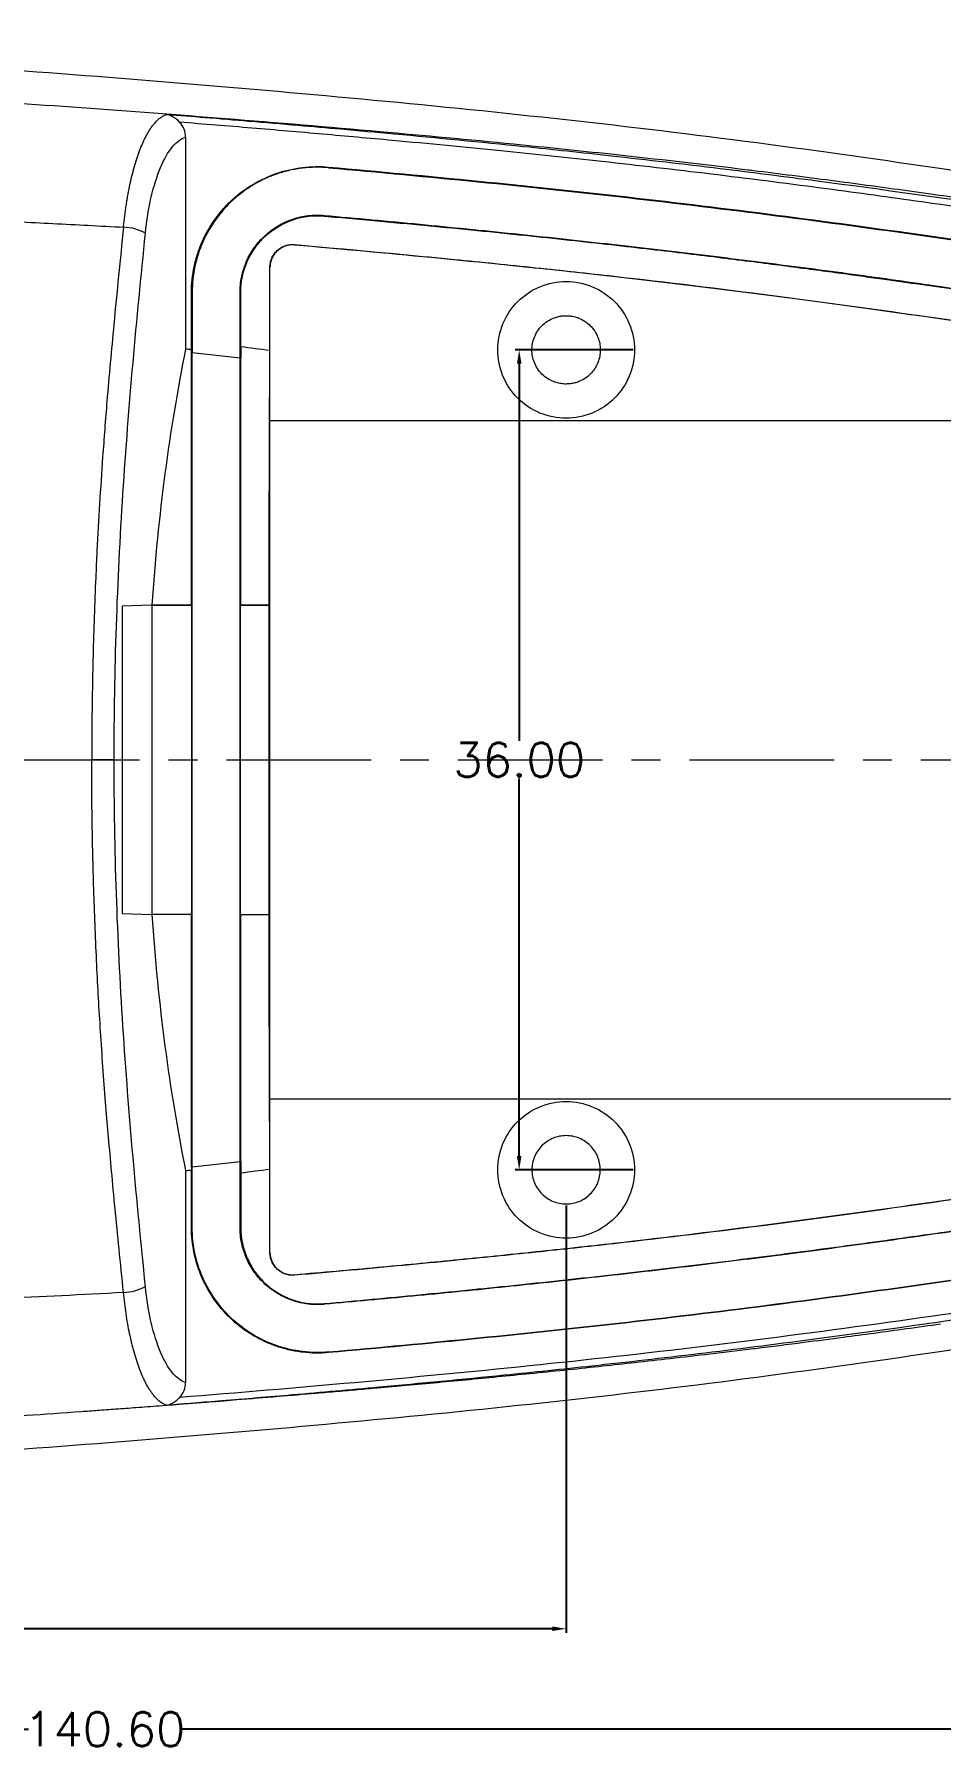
# Model space of a CAD drawing. Header units: inches. Extents: x 1474 to 3696, y 573 to 1061.
# Drawn here: x 2525.9 to 2565.7, y 834.3 to 909.7 of the extents above; entities that cross this region are included whole.
import ezdxf

# ---------------------------------------------------------------- set-up
doc = ezdxf.new("R2010")
doc.units = ezdxf.units.IN
doc.linetypes.add('CENTER', pattern=[10.16, 6.35, -1.27, 1.27, -1.27])
doc.styles.get("Standard").update_dxf_attribs({"font": 'txt', "bigfont": 'gbcbig.shx'})
doc.dimstyles.new('2', dxfattribs={"dimtxt": 1.5, "dimasz": 0.6, "dimexe": 0.18, "dimexo": 0.0625, "dimgap": 0.09, "dimtad": 0, "dimtih": 1, "dimtoh": 1, "dimzin": 0, "dimdsep": 46, "dimtxsty": 'Standard', "dimcen": 0, "dimadec": 0, "dimazin": 2, "dimtfac": 1, "dimtofl": 0, "dimtmove": 0, "dimatfit": 3, "dimfxl": 0, "dimtolj": 1, "dimtzin": 0, "dimarcsym": 0})

# ---------------------------------------------------------------- blocks, each defined once
blk = doc.blocks.new('*D201')
at = {"color": 0, "lineweight": -2, "transparency": 16777216}
for p, q in [((2599.264, 866.191), (2599.264, 835.113)), ((2458.664, 858.961), (2458.664, 835.113)), ((2459.264, 835.293), (2525.624, 835.293)), ((2598.664, 835.293), (2532.304, 835.293))]:
    blk.add_line(p, q, dxfattribs=at)
at = {"color": 0, "transparency": 16777216}
for points in [[(2459.264, 835.393), (2459.264, 835.193), (2458.664, 835.293)], [(2598.664, 835.393), (2598.664, 835.193), (2599.264, 835.293)]]:
    blk.add_solid(points, dxfattribs=at)
at = {"layer": 'Defpoints', "color": 0, "transparency": 16777216}
for p in [(2599.264, 866.254), (2458.664, 859.023), (2599.264, 835.293)]:
    blk.add_point(p, dxfattribs=at)
at = {"color": 0, "transparency": 16777216, "insert": (2528.964, 835.293), "char_height": 1.5, "attachment_point": 5}
blk.add_mtext('\\A1;140.60', dxfattribs=at)
blk = doc.blocks.new('*D205')
at = {"color": 0, "lineweight": -2, "transparency": 16777216}
for p, q in [((2552.152, 895.854), (2546.975, 895.854)), ((2547.155, 895.254), (2547.155, 878.694)), ((2547.155, 860.454), (2547.155, 877.014)), ((2552.152, 859.854), (2546.975, 859.854))]:
    blk.add_line(p, q, dxfattribs=at)
at = {"color": 0, "transparency": 16777216}
for points in [[(2547.055, 895.254), (2547.255, 895.254), (2547.155, 895.854)], [(2547.055, 860.454), (2547.255, 860.454), (2547.155, 859.854)]]:
    blk.add_solid(points, dxfattribs=at)
at = {"layer": 'Defpoints', "color": 0, "transparency": 16777216}
for p in [(2552.214, 895.854), (2547.155, 859.854), (2552.214, 859.854)]:
    blk.add_point(p, dxfattribs=at)
at = {"color": 0, "transparency": 16777216, "insert": (2547.155, 877.854), "char_height": 1.5, "attachment_point": 5}
blk.add_mtext('\\A1;36.00', dxfattribs=at)
blk = doc.blocks.new('*D207')
at = {"color": 0, "lineweight": -2, "transparency": 16777216}
for p, q in [((2458.664, 862.496), (2458.664, 839.525)), ((2549.214, 858.292), (2549.214, 839.525)), ((2459.264, 839.705), (2500.974, 839.705)), ((2548.614, 839.705), (2506.904, 839.705))]:
    blk.add_line(p, q, dxfattribs=at)
at = {"color": 0, "transparency": 16777216}
for points in [[(2459.264, 839.805), (2459.264, 839.605), (2458.664, 839.705)], [(2548.614, 839.805), (2548.614, 839.605), (2549.214, 839.705)]]:
    blk.add_solid(points, dxfattribs=at)
at = {"layer": 'Defpoints', "color": 0, "transparency": 16777216}
for p in [(2458.664, 862.558), (2549.214, 858.354), (2549.214, 839.705)]:
    blk.add_point(p, dxfattribs=at)
at = {"color": 0, "transparency": 16777216, "insert": (2503.939, 839.705), "char_height": 1.5, "attachment_point": 5}
blk.add_mtext('\\A1;90.55', dxfattribs=at)

msp = doc.modelspace()

# ---------------------------------------------------------------- linework, layer by layer
at = {"color": 7, "linetype": 'Continuous', "lineweight": 15}
for p, q in [((2532.514, 905.195), (2532.514, 895.89)), ((2538.791, 903.881), (2538.789, 903.851)), ((2538.602, 901.759), (2538.6, 901.73)), ((2537.299, 900.474), (2537.302, 900.469)), ((2536.212, 895.837), (2536.212, 899.477)), ((2536.214, 899.471), (2536.212, 899.477)), ((2536.214, 892.754), (2536.214, 899.471)), ((2532.771, 895.859), (2532.771, 898.373)), ((2532.801, 898.373), (2532.771, 898.373)), ((2532.801, 898.373), (2532.801, 895.733)), ((2534.901, 895.498), (2534.901, 898.373)), ((2534.901, 898.373), (2534.931, 898.373)), ((2534.931, 896.002), (2534.931, 898.373)), ((2532.801, 895.733), (2532.771, 895.733)), ((2534.901, 895.498), (2534.933, 895.498)), ((2536.214, 886.54), (2536.214, 892.754)), ((2531.032, 884.639), (2529.73, 884.607)), ((2529.73, 884.607), (2529.73, 871.101)), ((2532.777, 884.641), (2531.026, 884.641)), ((2531.03, 884.644), (2532.774, 884.644)), ((2532.774, 884.644), (2532.777, 884.641)), ((2534.925, 884.641), (2534.93, 884.646)), ((2536.181, 884.641), (2534.925, 884.641)), ((2534.93, 884.646), (2536.177, 884.646)), ((2536.177, 884.646), (2536.181, 884.641)), ((2532.801, 877.854), (2532.778, 877.854)), ((2534.901, 877.854), (2534.925, 877.854)), ((2529.73, 871.101), (2531.032, 871.07)), ((2531.029, 871.07), (2531.026, 871.067)), ((2532.777, 871.067), (2531.026, 871.067)), ((2532.774, 871.065), (2531.03, 871.065)), ((2532.777, 871.067), (2532.774, 871.065)), ((2534.925, 871.067), (2536.181, 871.067)), ((2534.93, 871.063), (2534.925, 871.067)), ((2534.93, 871.063), (2536.177, 871.063)), ((2536.177, 871.063), (2536.181, 871.067)), ((2536.214, 862.954), (2536.214, 869.169)), ((2536.214, 856.238), (2536.214, 862.954)), ((2532.514, 859.819), (2532.514, 850.514)), ((2532.801, 859.975), (2532.771, 859.975)), ((2532.771, 857.336), (2532.771, 859.85)), ((2532.801, 857.336), (2532.801, 859.975)), ((2534.901, 860.211), (2534.933, 860.211)), ((2534.901, 857.336), (2534.901, 860.211)), ((2534.931, 859.707), (2534.931, 857.336)), ((2536.212, 856.232), (2536.212, 859.872)), ((2532.771, 857.336), (2532.801, 857.336)), ((2534.931, 857.336), (2534.901, 857.336)), ((2536.212, 856.232), (2536.214, 856.238)), ((2537.299, 855.235), (2537.302, 855.24)), ((2538.6, 853.979), (2538.602, 853.949)), ((2538.791, 851.828), (2538.789, 851.858))]:
    msp.add_line(p, q, dxfattribs=at)
at = {"color": 1, "linetype": 'CENTER', "lineweight": 0}
msp.add_line((2493.664, 877.854), (2612.518, 877.854), dxfattribs=at)
at = {"color": 7, "linetype": 'Continuous', "lineweight": 15}
for centre, start, end in [((2529.741, 899.213), 60.19465, 88.68889), ((2529.741, 856.496), 271.31111, 299.80535)]:
    msp.add_arc(centre, 2.028, start, end, dxfattribs=at)
for centre, ratio, start_param, end_param in [((2544.254, 877.854), 0.36397, 1.060946, 1.386101), ((2544.254, 877.854), 0.36397, 1.755492, 2.080647), ((2533.053, 877.854), 0.008727, 2.075795, 2.079682)]:
    msp.add_ellipse(centre, major_axis=(0, 36.955), ratio=ratio, start_param=start_param, end_param=end_param, dxfattribs=at)
for points, knots in [([(2460.561, 909.345), (2463.401, 909.47), (2466.241, 909.548), (2471.922, 909.653), (2474.763, 909.68), (2480.445, 909.708), (2483.286, 909.708), (2488.97, 909.671), (2491.815, 909.634), (2500.345, 909.458), (2506.017, 909.26), (2517.34, 908.68), (2522.992, 908.303), (2531.453, 907.646), (2534.271, 907.411), (2539.901, 906.91), (2542.714, 906.646), (2548.33, 906.07), (2551.13, 905.758), (2556.713, 905.077), (2559.496, 904.707), (2565.049, 903.918), (2567.82, 903.5), (2573.362, 902.641), (2576.133, 902.202), (2581.669, 901.308), (2584.435, 900.856), (2589.946, 899.88), (2592.691, 899.355), (2595.417, 898.754)], [0, 0, 0, 0, 0.0625, 0.0625, 0.125, 0.125, 0.1875, 0.1875, 0.25, 0.25, 0.375, 0.375, 0.5, 0.5, 0.5625, 0.5625, 0.625, 0.625, 0.6875, 0.6875, 0.75, 0.75, 0.8125, 0.8125, 0.875, 0.875, 0.9375, 0.9375, 1, 1, 1, 1]), ([(2529.787, 901.24), (2529.795, 901.32), (2529.812, 901.479), (2529.839, 901.715), (2529.87, 901.948), (2529.903, 902.18), (2529.939, 902.408), (2529.977, 902.633), (2530.018, 902.854), (2530.104, 903.281), (2530.254, 903.894), (2530.484, 904.602), (2530.751, 905.213), (2530.975, 905.584), (2531.15, 905.805), (2531.264, 905.927), (2531.391, 906.039), (2531.532, 906.136), (2531.631, 906.176), (2531.683, 906.196)], [0, 0, 0, 0, 0.029849, 0.059883, 0.090086, 0.12044, 0.15093, 0.181536, 0.212242, 0.243029, 0.363619, 0.48964, 0.610359, 0.741842, 0.783346, 0.830141, 0.88203, 0.938756, 1, 1, 1, 1]), ([(2531.683, 906.196), (2532.246, 906.151), (2533.45, 906.055), (2535.372, 905.896), (2537.356, 905.727), (2539.482, 905.541), (2542.783, 905.242), (2546.74, 904.86), (2551.507, 904.351), (2555.803, 903.851), (2561.676, 903.103), (2567.233, 902.315), (2572.494, 901.523), (2576.02, 900.978), (2579.187, 900.477), (2581.782, 900.058), (2583.816, 899.723), (2585.406, 899.454), (2586.945, 899.187), (2588.738, 898.867), (2590.82, 898.48), (2592.391, 898.164), (2593.156, 898.01)], [0, 0, 0, 0, 0.027201, 0.058165, 0.092888, 0.123121, 0.161005, 0.252621, 0.31478, 0.392205, 0.461321, 0.600613, 0.663295, 0.718526, 0.773281, 0.818606, 0.845939, 0.873363, 0.896895, 0.92185, 0.961966, 1, 1, 1, 1]), ([(2531.683, 906.196), (2531.705, 906.192), (2531.76, 906.181), (2531.846, 906.152), (2531.93, 906.111), (2532.017, 906.059), (2532.102, 905.995), (2532.187, 905.921), (2532.235, 905.872), (2532.256, 905.85)], [0, 0, 0, 0, 0.111151, 0.273825, 0.428851, 0.54116, 0.726093, 0.879125, 1, 1, 1, 1]), ([(2593.057, 897.722), (2592.68, 897.799), (2591.912, 897.955), (2590.737, 898.185), (2589.519, 898.416), (2588.256, 898.648), (2586.572, 898.949), (2584.363, 899.329), (2581.658, 899.776), (2578.804, 900.236), (2574.598, 900.899), (2569.832, 901.629), (2564.653, 902.38), (2560.175, 902.994), (2555.588, 903.577), (2550.909, 904.119), (2546.246, 904.608), (2542.161, 905), (2538.519, 905.327), (2535.408, 905.595), (2533.313, 905.765), (2532.256, 905.85)], [0, 0, 0, 0, 0.0189647, 0.0386263, 0.0589856, 0.0800432, 0.1017996, 0.1430835, 0.190158, 0.2363149, 0.2847922, 0.3986216, 0.4720558, 0.5404317, 0.6193237, 0.6977076, 0.7702001, 0.8479344, 0.8976853, 0.9483735, 1, 1, 1, 1]), ([(2530.749, 900.973), (2530.806, 901.536), (2530.892, 902.074), (2531.117, 903.05), (2531.255, 903.487), (2531.568, 904.227), (2531.743, 904.53), (2532.116, 904.98), (2532.314, 905.128), (2532.514, 905.195)], [0, 0, 0, 0, 0.25, 0.25, 0.5, 0.5, 0.75, 0.75, 1, 1, 1, 1]), ([(2532.771, 898.373), (2532.771, 898.759), (2532.812, 899.138), (2532.929, 899.697), (2532.978, 899.882), (2533.096, 900.247), (2533.164, 900.429), (2533.396, 900.954), (2533.585, 901.285), (2533.92, 901.751), (2534.041, 901.903), (2534.296, 902.19), (2534.43, 902.325), (2534.851, 902.711), (2535.159, 902.939), (2535.822, 903.33), (2536.168, 903.488), (2536.889, 903.733), (2537.268, 903.818), (2538.026, 903.909), (2538.407, 903.915), (2538.791, 903.881)], [0, 0, 0, 0, 0.125, 0.125, 0.1875, 0.1875, 0.25, 0.25, 0.375, 0.375, 0.4375, 0.4375, 0.5, 0.5, 0.625, 0.625, 0.75, 0.75, 0.875, 0.875, 1, 1, 1, 1]), ([(2538.789, 903.851), (2538.407, 903.885), (2538.028, 903.879), (2537.466, 903.812), (2537.279, 903.78), (2536.907, 903.697), (2536.722, 903.645), (2536.182, 903.462), (2535.838, 903.305), (2535.347, 903.016), (2535.186, 902.909), (2534.879, 902.683), (2534.733, 902.562), (2534.313, 902.179), (2534.06, 901.895), (2533.612, 901.272), (2533.424, 900.943), (2533.117, 900.249), (2532.998, 899.881), (2532.841, 899.136), (2532.801, 898.757), (2532.801, 898.373)], [0, 0, 0, 0, 0.125, 0.125, 0.1875, 0.1875, 0.25, 0.25, 0.375, 0.375, 0.4375, 0.4375, 0.5, 0.5, 0.625, 0.625, 0.75, 0.75, 0.875, 0.875, 1, 1, 1, 1]), ([(2538.789, 903.851), (2543.168, 903.461), (2547.542, 903.034), (2554.086, 902.29), (2556.265, 902.026), (2560.617, 901.465), (2562.791, 901.168), (2569.303, 900.241), (2573.635, 899.577), (2580.115, 898.547), (2582.271, 898.199), (2586.572, 897.47), (2588.717, 897.088), (2590.852, 896.672)], [0, 0, 0, 0, 0.25, 0.25, 0.375, 0.375, 0.5, 0.5, 0.75, 0.75, 0.875, 0.875, 1, 1, 1, 1]), ([(2538.791, 903.881), (2543.172, 903.491), (2547.546, 903.063), (2554.091, 902.32), (2556.27, 902.055), (2560.622, 901.494), (2562.796, 901.197), (2569.309, 900.27), (2573.642, 899.607), (2580.122, 898.577), (2582.278, 898.228), (2586.579, 897.499), (2588.723, 897.117), (2590.858, 896.702)], [0, 0, 0, 0, 0.25, 0.25, 0.375, 0.375, 0.5, 0.5, 0.75, 0.75, 0.875, 0.875, 1, 1, 1, 1]), ([(2565.605, 902.635), (2565.064, 902.712), (2563.475, 902.936), (2560.755, 903.302), (2558.573, 903.576), (2557.442, 903.718)], [0, 0, 0, 0, 0.199093, 0.584808, 1, 1, 1, 1]), ([(2486.415, 902.565), (2486.816, 902.562), (2487.908, 902.552), (2489.981, 902.525), (2492.724, 902.478), (2495.782, 902.408), (2498.896, 902.327), (2501.977, 902.24), (2504.932, 902.155), (2508.039, 902.067), (2510.888, 901.99), (2513.619, 901.913), (2515.97, 901.842), (2518.268, 901.765), (2520.831, 901.668), (2523.612, 901.551), (2526.697, 901.407), (2528.756, 901.296), (2529.787, 901.24)], [0, 0, 0, 0, 0.027753, 0.0755847, 0.1435219, 0.217581, 0.2871693, 0.3589761, 0.4307349, 0.4915578, 0.5738322, 0.6277504, 0.6803525, 0.7363469, 0.7865989, 0.8575047, 0.9286133, 1, 1, 1, 1]), ([(2529.787, 901.24), (2529.714, 900.53), (2529.568, 899.107), (2529.375, 897.122), (2529.205, 895.285), (2529.036, 893.351), (2528.826, 890.609), (2528.668, 888.026), (2528.532, 885.117), (2528.46, 883.035), (2528.415, 880.831), (2528.396, 879.303), (2528.394, 878.324), (2528.393, 877.854)], [0, 0, 0, 0, 0.093235, 0.186641, 0.259568, 0.332562, 0.43756, 0.613307, 0.662809, 0.807457, 0.876715, 0.940899, 1, 1, 1, 1]), ([(2534.901, 898.373), (2534.902, 898.432), (2534.904, 898.55), (2534.918, 898.727), (2534.94, 898.902), (2534.972, 899.074), (2535.013, 899.245), (2535.063, 899.414), (2535.121, 899.581), (2535.256, 899.908), (2535.519, 900.372), (2535.992, 900.9), (2536.56, 901.323), (2537.098, 901.568), (2537.55, 901.695), (2537.897, 901.754), (2538.25, 901.78), (2538.485, 901.766), (2538.602, 901.759)], [0, 0, 0, 0, 0.0315904, 0.062921, 0.0940761, 0.1251412, 0.1562023, 0.187346, 0.2186577, 0.2502217, 0.375065, 0.5000196, 0.6248445, 0.7498967, 0.8122186, 0.8745856, 0.937332, 1, 1, 1, 1]), ([(2534.931, 898.373), (2534.931, 898.839), (2535.029, 899.306), (2535.406, 900.16), (2535.684, 900.546), (2536.372, 901.175), (2536.783, 901.417), (2537.663, 901.715), (2538.134, 901.771), (2538.6, 901.73)], [0, 0, 0, 0, 0.25, 0.25, 0.5, 0.5, 0.75, 0.75, 1, 1, 1, 1]), ([(2538.6, 901.73), (2539.422, 901.656), (2541.021, 901.512), (2543.351, 901.292), (2545.549, 901.077), (2547.62, 900.864), (2549.567, 900.657), (2551.393, 900.454), (2553.103, 900.257), (2554.7, 900.067), (2556.188, 899.885), (2557.57, 899.71), (2558.852, 899.545), (2560.037, 899.389), (2561.13, 899.242), (2562.134, 899.104), (2563.051, 898.977), (2563.883, 898.861), (2565.515, 898.629), (2567.85, 898.29), (2570.826, 897.844), (2573.537, 897.429), (2576.089, 897.031), (2578.564, 896.638), (2581.006, 896.244), (2583.425, 895.845), (2585.809, 895.437), (2588.147, 895.021), (2589.684, 894.727), (2590.445, 894.581)], [0, 0, 0, 0, 0.047131, 0.091658, 0.133693, 0.173322, 0.210605, 0.245604, 0.278386, 0.309015, 0.337562, 0.364101, 0.388718, 0.411498, 0.432517, 0.45184, 0.469492, 0.485505, 0.499921, 0.563847, 0.62058, 0.672319, 0.721052, 0.76872, 0.816112, 0.863183, 0.909674, 0.955313, 1, 1, 1, 1]), ([(2538.602, 901.759), (2539.303, 901.696), (2540.699, 901.571), (2542.784, 901.373), (2544.853, 901.169), (2546.905, 900.959), (2548.941, 900.743), (2550.961, 900.52), (2552.965, 900.291), (2554.953, 900.056), (2556.925, 899.814), (2558.881, 899.566), (2560.822, 899.311), (2562.747, 899.05), (2565.373, 898.682), (2568.796, 898.182), (2573.11, 897.528), (2577.267, 896.876), (2580.943, 896.286), (2583.848, 895.806), (2586.275, 895.386), (2588.411, 895.002), (2589.786, 894.738), (2590.451, 894.611)], [0, 0, 0, 0, 0.040161, 0.080034, 0.119619, 0.158915, 0.197922, 0.236644, 0.275082, 0.313241, 0.351122, 0.388728, 0.426061, 0.463123, 0.499918, 0.577853, 0.661175, 0.74995, 0.819168, 0.874971, 0.919247, 0.960925, 1, 1, 1, 1]), ([(2529.375, 877.854), (2529.375, 879.814), (2529.41, 881.773), (2529.542, 885.675), (2529.64, 887.617), (2529.888, 891.473), (2530.038, 893.388), (2530.374, 897.192), (2530.56, 899.084), (2530.749, 900.973)], [0, 0, 0, 0, 0.25, 0.25, 0.5, 0.5, 0.75, 0.75, 1, 1, 1, 1]), ([(2536.212, 899.477), (2536.213, 899.511), (2536.215, 899.58), (2536.231, 899.683), (2536.257, 899.783), (2536.307, 899.912), (2536.392, 900.063), (2536.531, 900.219), (2536.698, 900.344), (2536.888, 900.43), (2537.091, 900.48), (2537.23, 900.476), (2537.299, 900.474)], [0, 0, 0, 0, 0.062845, 0.124914, 0.186883, 0.249431, 0.374502, 0.499372, 0.624451, 0.749416, 0.874751, 1, 1, 1, 1]), ([(2537.302, 900.469), (2537.267, 900.471), (2537.198, 900.475), (2537.095, 900.467), (2536.994, 900.45), (2536.861, 900.412), (2536.703, 900.34), (2536.535, 900.215), (2536.396, 900.06), (2536.294, 899.878), (2536.227, 899.679), (2536.218, 899.541), (2536.214, 899.471)], [0, 0, 0, 0, 0.062754, 0.1248, 0.186811, 0.249462, 0.37458, 0.499387, 0.624501, 0.749418, 0.874614, 1, 1, 1, 1]), ([(2537.299, 900.474), (2538.115, 900.402), (2539.71, 900.261), (2542.047, 900.045), (2544.76, 899.784), (2547.835, 899.472), (2552.497, 898.964), (2558.289, 898.26), (2565.144, 897.315), (2572.088, 896.28), (2577.967, 895.356), (2582.675, 894.588), (2585.789, 894.057), (2588.404, 893.584), (2590.686, 893.149), (2592.148, 892.847), (2592.853, 892.702)], [0, 0, 0, 0, 0.043617, 0.085284, 0.125002, 0.188806, 0.250003, 0.375003, 0.500003, 0.619321, 0.750004, 0.818336, 0.875005, 0.919537, 0.961201, 1, 1, 1, 1]), ([(2537.302, 900.469), (2539.361, 900.289), (2543.701, 899.892), (2549.909, 899.255), (2555.891, 898.553), (2561.31, 897.843), (2566.163, 897.156), (2570.674, 896.484), (2575.058, 895.808), (2579.519, 895.099), (2584.007, 894.364), (2588.477, 893.576), (2591.409, 893.001), (2592.86, 892.695)], [0.0113909, 0.0113909, 0.0113909, 0.0113909, 0.0883735, 0.1788345, 0.2692955, 0.3597565, 0.4502175, 0.5406785, 0.6311395, 0.7216005, 0.8120615, 0.9025224, 0.9929834, 0.9929834, 0.9929834, 0.9929834]), ([(2549.214, 892.854), (2548.822, 892.854), (2548.429, 892.932), (2547.703, 893.233), (2547.371, 893.455), (2546.815, 894.011), (2546.593, 894.343), (2546.292, 895.069), (2546.214, 895.462), (2546.214, 896.247), (2546.292, 896.64), (2546.593, 897.365), (2546.815, 897.698), (2547.371, 898.253), (2547.703, 898.476), (2548.429, 898.776), (2548.822, 898.854), (2549.214, 898.854)], [0, 0, 0, 0, 0.125, 0.125, 0.25, 0.25, 0.375, 0.375, 0.5, 0.5, 0.625, 0.625, 0.75, 0.75, 0.875, 0.875, 1, 1, 1, 1]), ([(2549.214, 898.854), (2549.607, 898.854), (2549.999, 898.776), (2550.725, 898.476), (2551.058, 898.253), (2551.613, 897.698), (2551.836, 897.365), (2552.136, 896.64), (2552.214, 896.247), (2552.214, 895.462), (2552.136, 895.069), (2551.836, 894.343), (2551.613, 894.011), (2551.058, 893.455), (2550.725, 893.233), (2549.999, 892.932), (2549.607, 892.854), (2549.214, 892.854)], [0, 0, 0, 0, 0.125, 0.125, 0.25, 0.25, 0.375, 0.375, 0.5, 0.5, 0.625, 0.625, 0.75, 0.75, 0.875, 0.875, 1, 1, 1, 1]), ([(2549.214, 894.354), (2549.176, 894.355), (2549.101, 894.357), (2548.988, 894.37), (2548.878, 894.391), (2548.768, 894.421), (2548.601, 894.48), (2548.385, 894.591), (2548.147, 894.786), (2547.951, 895.025), (2547.77, 895.374), (2547.678, 895.854), (2547.77, 896.334), (2547.951, 896.684), (2548.146, 896.922), (2548.384, 897.117), (2548.623, 897.241), (2548.84, 897.311), (2549.025, 897.348), (2549.151, 897.352), (2549.214, 897.354)], [0, 0, 0, 0, 0.024206, 0.048197, 0.07211, 0.096082, 0.120251, 0.185247, 0.250356, 0.315352, 0.380462, 0.500024, 0.619586, 0.684582, 0.749692, 0.814687, 0.879797, 0.919896, 0.95975, 1, 1, 1, 1]), ([(2549.214, 897.354), (2549.252, 897.354), (2549.328, 897.352), (2549.44, 897.339), (2549.551, 897.318), (2549.66, 897.288), (2549.827, 897.229), (2550.044, 897.117), (2550.282, 896.922), (2550.477, 896.684), (2550.658, 896.334), (2550.751, 895.854), (2550.658, 895.375), (2550.477, 895.025), (2550.282, 894.787), (2550.044, 894.591), (2549.805, 894.468), (2549.589, 894.398), (2549.403, 894.361), (2549.277, 894.357), (2549.214, 894.354)], [0, 0, 0, 0, 0.0242064, 0.0481974, 0.0721099, 0.096082, 0.120251, 0.1852467, 0.2503563, 0.315352, 0.3804617, 0.500024, 0.6195864, 0.684582, 0.7496917, 0.8146874, 0.8797971, 0.9198961, 0.9597502, 1, 1, 1, 1]), ([(2536.177, 884.646), (2536.177, 884.848), (2536.178, 885.252), (2536.179, 885.857), (2536.18, 886.461), (2536.181, 887.064), (2536.183, 887.665), (2536.184, 888.265), (2536.186, 888.863), (2536.187, 889.46), (2536.189, 890.054), (2536.191, 890.646), (2536.193, 891.235), (2536.195, 891.822), (2536.197, 892.406), (2536.199, 892.987), (2536.201, 893.564), (2536.204, 894.138), (2536.206, 894.709), (2536.209, 895.276), (2536.211, 895.65), (2536.212, 895.837)], [0, 0, 0, 0, 0.0516714, 0.1034495, 0.1553343, 0.2073257, 0.2594238, 0.3116287, 0.3639402, 0.4163583, 0.4688832, 0.5215148, 0.574253, 0.627098, 0.6800496, 0.7331079, 0.786273, 0.8395447, 0.8929231, 0.9464082, 1, 1, 1, 1]), ([(2532.774, 884.644), (2532.774, 885.616), (2532.774, 886.577), (2532.774, 888.482), (2532.773, 889.426), (2532.773, 892.21), (2532.772, 894.003), (2532.771, 895.733)], [0, 0, 0, 0, 0.25, 0.25, 0.5, 0.5, 1, 1, 1, 1]), ([(2532.801, 877.854), (2532.801, 878.049), (2532.801, 878.438), (2532.801, 879.022), (2532.801, 879.606), (2532.801, 880.191), (2532.801, 880.775), (2532.801, 881.359), (2532.801, 881.943), (2532.801, 882.526), (2532.801, 883.108), (2532.801, 883.69), (2532.801, 884.27), (2532.801, 884.849), (2532.801, 885.426), (2532.801, 886.002), (2532.801, 886.577), (2532.801, 887.288), (2532.801, 888.136), (2532.801, 889.116), (2532.801, 890.09), (2532.801, 891.056), (2532.801, 892.014), (2532.801, 892.962), (2532.801, 893.899), (2532.801, 894.826), (2532.801, 895.43), (2532.801, 895.733)], [0, 0, 0, 0, 0.030996, 0.062024, 0.093085, 0.12418, 0.155308, 0.186469, 0.217666, 0.248896, 0.280162, 0.311462, 0.342797, 0.374168, 0.405574, 0.437016, 0.468494, 0.500007, 0.554654, 0.60953, 0.664636, 0.71997, 0.775528, 0.831311, 0.887318, 0.943547, 1, 1, 1, 1]), ([(2532.801, 895.733), (2533.152, 895.695), (2533.853, 895.618), (2534.552, 895.538), (2534.901, 895.498)], [0, 0, 0, 0, 0.50152, 1, 1, 1, 1]), ([(2534.901, 877.854), (2534.901, 880.946), (2534.901, 884.038), (2534.901, 889.993), (2534.901, 892.856), (2534.901, 895.498)], [0, 0, 0, 0, 0.5, 0.5, 1, 1, 1, 1]), ([(2534.93, 884.646), (2534.93, 884.833), (2534.93, 885.209), (2534.93, 885.771), (2534.93, 886.332), (2534.93, 886.892), (2534.93, 887.451), (2534.93, 888.008), (2534.931, 888.565), (2534.931, 889.119), (2534.931, 889.671), (2534.931, 890.397), (2534.931, 891.293), (2534.932, 892.356), (2534.932, 893.413), (2534.933, 894.463), (2534.933, 895.152), (2534.933, 895.498)], [0, 0, 0, 0, 0.049589, 0.099278, 0.149065, 0.198945, 0.248916, 0.298974, 0.349115, 0.399338, 0.449636, 0.500008, 0.598459, 0.697741, 0.797797, 0.898571, 1, 1, 1, 1]), ([(2536.214, 892.754), (2544.573, 892.754), (2552.92, 892.754), (2565.425, 892.754), (2569.592, 892.754), (2577.915, 892.754), (2582.071, 892.754), (2586.214, 892.754)], [0, 0, 0, 0, 0.5, 0.5, 0.75, 0.75, 1, 1, 1, 1]), ([(2536.204, 877.854), (2536.204, 878.038), (2536.204, 878.405), (2536.204, 878.955), (2536.204, 879.504), (2536.204, 880.053), (2536.205, 880.601), (2536.205, 881.148), (2536.206, 881.694), (2536.206, 882.421), (2536.208, 883.327), (2536.21, 884.406), (2536.212, 885.479), (2536.213, 886.186), (2536.214, 886.54)], [0, 0, 0, 0, 0.062586, 0.125109, 0.18759, 0.250047, 0.312498, 0.374964, 0.437461, 0.50001, 0.625068, 0.749985, 0.874911, 1, 1, 1, 1]), ([(2532.777, 884.641), (2532.777, 884.437), (2532.777, 884.029), (2532.777, 883.415), (2532.777, 882.8), (2532.777, 882.184), (2532.778, 881.566), (2532.778, 880.948), (2532.778, 880.33), (2532.778, 879.711), (2532.778, 879.092), (2532.778, 878.473), (2532.778, 878.061), (2532.778, 877.854)], [0, 0, 0, 0, 0.091155, 0.182271, 0.273344, 0.364373, 0.455351, 0.546278, 0.637148, 0.727958, 0.818706, 0.909387, 1, 1, 1, 1]), ([(2534.925, 877.854), (2534.925, 878.061), (2534.925, 878.473), (2534.925, 879.092), (2534.925, 879.711), (2534.925, 880.33), (2534.925, 880.948), (2534.925, 881.566), (2534.925, 882.184), (2534.925, 882.8), (2534.925, 883.415), (2534.925, 884.029), (2534.925, 884.437), (2534.925, 884.641)], [0, 0, 0, 0, 0.090612, 0.181293, 0.272041, 0.362851, 0.453721, 0.544648, 0.635627, 0.726655, 0.817729, 0.908845, 1, 1, 1, 1]), ([(2536.181, 871.067), (2536.181, 871.271), (2536.18, 871.678), (2536.179, 872.291), (2536.178, 872.905), (2536.178, 873.52), (2536.177, 874.137), (2536.177, 874.755), (2536.176, 875.374), (2536.176, 875.993), (2536.176, 876.613), (2536.175, 877.234), (2536.175, 877.854), (2536.175, 878.475), (2536.176, 879.095), (2536.176, 879.715), (2536.176, 880.335), (2536.177, 880.954), (2536.177, 881.572), (2536.178, 882.188), (2536.178, 882.804), (2536.179, 883.418), (2536.18, 884.031), (2536.181, 884.438), (2536.181, 884.641)], [0, 0, 0, 0, 0.045455, 0.090909, 0.136364, 0.181818, 0.227273, 0.272727, 0.318182, 0.363636, 0.409091, 0.454545, 0.5, 0.545455, 0.590909, 0.636364, 0.681818, 0.727273, 0.772727, 0.818182, 0.863636, 0.909091, 0.954545, 1, 1, 1, 1]), ([(2529.787, 854.468), (2529.722, 855.107), (2529.596, 856.336), (2529.422, 858.11), (2529.268, 859.742), (2529.134, 861.232), (2528.969, 863.21), (2528.788, 865.669), (2528.641, 868.211), (2528.551, 870.231), (2528.493, 871.781), (2528.448, 873.318), (2528.416, 874.843), (2528.396, 876.353), (2528.394, 877.356), (2528.393, 877.854)], [0, 0, 0, 0, 0.083825, 0.161221, 0.232183, 0.296707, 0.354788, 0.488282, 0.613304, 0.679438, 0.744894, 0.80967, 0.873775, 0.937215, 1, 1, 1, 1]), ([(2529.349, 877.854), (2529.311, 877.854), (2529.258, 877.854), (2529.126, 877.854), (2529.047, 877.854), (2528.872, 877.854), (2528.777, 877.854), (2528.583, 877.854), (2528.485, 877.854), (2528.393, 877.854)], [0, 0, 0, 0, 0.25, 0.25, 0.5, 0.5, 0.75, 0.75, 1, 1, 1, 1]), ([(2530.749, 854.736), (2530.56, 856.625), (2530.374, 858.516), (2530.038, 862.321), (2529.888, 864.235), (2529.64, 868.092), (2529.542, 870.034), (2529.41, 873.936), (2529.375, 875.895), (2529.375, 877.854)], [0, 0, 0, 0, 0.25, 0.25, 0.5, 0.5, 0.75, 0.75, 1, 1, 1, 1]), ([(2532.778, 877.854), (2532.778, 877.648), (2532.778, 877.236), (2532.778, 876.617), (2532.778, 875.998), (2532.778, 875.379), (2532.778, 874.761), (2532.778, 874.142), (2532.777, 873.525), (2532.777, 872.909), (2532.777, 872.293), (2532.777, 871.679), (2532.777, 871.271), (2532.777, 871.067)], [0, 0, 0, 0, 0.090613, 0.181294, 0.272042, 0.362852, 0.453722, 0.544649, 0.635627, 0.726656, 0.817729, 0.908845, 1, 1, 1, 1]), ([(2532.801, 859.975), (2532.801, 860.146), (2532.801, 860.485), (2532.801, 861.002), (2532.801, 861.521), (2532.801, 862.045), (2532.801, 862.573), (2532.801, 863.104), (2532.801, 863.638), (2532.801, 864.175), (2532.801, 864.715), (2532.801, 865.258), (2532.801, 865.803), (2532.801, 866.351), (2532.801, 866.9), (2532.801, 867.452), (2532.801, 868.005), (2532.801, 868.713), (2532.801, 869.577), (2532.801, 870.602), (2532.801, 871.631), (2532.801, 872.664), (2532.801, 873.7), (2532.801, 874.738), (2532.801, 875.777), (2532.801, 876.816), (2532.801, 877.508), (2532.801, 877.854)], [0, 0, 0, 0, 0.0317831, 0.0634953, 0.0951367, 0.1267075, 0.1582078, 0.1896376, 0.2209966, 0.2522848, 0.2835019, 0.3146476, 0.3457216, 0.3767237, 0.4076535, 0.4385107, 0.4692949, 0.500006, 0.5560035, 0.6118876, 0.6676596, 0.7233203, 0.7788709, 0.8343124, 0.8896463, 0.9448747, 1, 1, 1, 1]), ([(2534.901, 860.211), (2534.901, 862.853), (2534.901, 865.715), (2534.901, 871.67), (2534.901, 874.762), (2534.901, 877.854)], [0, 0, 0, 0, 0.5, 0.5, 1, 1, 1, 1]), ([(2534.925, 871.067), (2534.925, 871.271), (2534.925, 871.679), (2534.925, 872.293), (2534.925, 872.909), (2534.925, 873.525), (2534.925, 874.142), (2534.925, 874.761), (2534.925, 875.379), (2534.925, 875.998), (2534.925, 876.617), (2534.925, 877.236), (2534.925, 877.648), (2534.925, 877.854)], [0, 0, 0, 0, 0.091155, 0.182271, 0.273345, 0.364373, 0.455352, 0.546279, 0.637149, 0.727959, 0.818707, 0.909388, 1, 1, 1, 1]), ([(2536.214, 869.169), (2536.214, 869.346), (2536.213, 869.699), (2536.212, 870.232), (2536.211, 870.766), (2536.21, 871.303), (2536.209, 871.841), (2536.208, 872.382), (2536.207, 872.925), (2536.206, 873.65), (2536.205, 874.56), (2536.204, 875.656), (2536.204, 876.754), (2536.204, 877.487), (2536.204, 877.854)], [0, 0, 0, 0, 0.062563, 0.12507, 0.187541, 0.249994, 0.312448, 0.374923, 0.437437, 0.500008, 0.625027, 0.749931, 0.874872, 1, 1, 1, 1]), ([(2532.771, 859.975), (2532.771, 860.84), (2532.772, 861.722), (2532.773, 863.52), (2532.773, 864.438), (2532.774, 867.222), (2532.774, 869.121), (2532.774, 871.065)], [0, 0, 0, 0, 0.25, 0.25, 0.5, 0.5, 1, 1, 1, 1]), ([(2534.933, 860.211), (2534.933, 860.384), (2534.933, 860.728), (2534.933, 861.25), (2534.933, 861.774), (2534.932, 862.299), (2534.932, 862.827), (2534.932, 863.357), (2534.932, 863.888), (2534.931, 864.42), (2534.931, 864.953), (2534.931, 865.674), (2534.931, 866.588), (2534.93, 867.698), (2534.93, 868.815), (2534.93, 869.936), (2534.93, 870.688), (2534.93, 871.063)], [0, 0, 0, 0, 0.050793, 0.101431, 0.151904, 0.202207, 0.25233, 0.302266, 0.352009, 0.401551, 0.450886, 0.500007, 0.600673, 0.701033, 0.801059, 0.900723, 1, 1, 1, 1]), ([(2536.212, 859.872), (2536.211, 860.049), (2536.209, 860.405), (2536.207, 860.943), (2536.204, 861.484), (2536.202, 862.029), (2536.2, 862.577), (2536.198, 863.128), (2536.196, 863.682), (2536.194, 864.239), (2536.192, 864.798), (2536.19, 865.359), (2536.188, 865.922), (2536.187, 866.488), (2536.185, 867.055), (2536.184, 867.623), (2536.182, 868.194), (2536.181, 868.765), (2536.18, 869.338), (2536.179, 869.912), (2536.178, 870.487), (2536.177, 870.871), (2536.177, 871.063)], [0, 0, 0, 0, 0.0509147, 0.1017332, 0.1524554, 0.2030812, 0.2536108, 0.3040441, 0.3543811, 0.4046218, 0.4547662, 0.5048143, 0.5547662, 0.6046217, 0.654381, 0.704044, 0.7536107, 0.8030811, 0.8524553, 0.9017331, 0.9509147, 1, 1, 1, 1]), ([(2586.214, 862.954), (2582.071, 862.954), (2577.915, 862.954), (2569.592, 862.954), (2565.425, 862.954), (2552.92, 862.954), (2544.573, 862.954), (2536.214, 862.954)], [0, 0, 0, 0, 0.25, 0.25, 0.5, 0.5, 1, 1, 1, 1]), ([(2592.853, 863.007), (2592.508, 862.935), (2591.803, 862.788), (2590.724, 862.572), (2589.604, 862.354), (2588.443, 862.135), (2587.241, 861.914), (2585.386, 861.583), (2582.675, 861.121), (2577.967, 860.353), (2572.088, 859.429), (2565.144, 858.393), (2558.289, 857.449), (2552.497, 856.745), (2547.835, 856.237), (2544.376, 855.885), (2540.847, 855.549), (2538.509, 855.342), (2537.299, 855.235)], [0, 0, 0, 0, 0.019042, 0.038799, 0.059273, 0.080463, 0.10237, 0.124996, 0.181664, 0.249996, 0.380679, 0.499997, 0.624997, 0.749997, 0.811193, 0.874998, 0.935305, 1, 1, 1, 1]), ([(2537.302, 855.24), (2538.117, 855.312), (2539.711, 855.453), (2542.048, 855.669), (2544.762, 855.93), (2547.838, 856.242), (2552.5, 856.75), (2558.293, 857.455), (2565.253, 858.413), (2571.044, 859.28), (2575.664, 859.997), (2579.23, 860.564), (2582.679, 861.127), (2585.793, 861.658), (2588.41, 862.131), (2590.692, 862.566), (2592.154, 862.868), (2592.86, 863.014)], [0, 0, 0, 0, 0.04356, 0.085226, 0.125, 0.188783, 0.250001, 0.375, 0.500001, 0.625001, 0.687713, 0.750003, 0.818298, 0.875002, 0.919526, 0.961191, 1, 1, 1, 1]), ([(2549.214, 856.854), (2548.822, 856.854), (2548.429, 856.932), (2547.703, 857.233), (2547.371, 857.455), (2546.815, 858.011), (2546.593, 858.343), (2546.292, 859.069), (2546.214, 859.462), (2546.214, 860.247), (2546.292, 860.64), (2546.593, 861.365), (2546.815, 861.698), (2547.371, 862.253), (2547.703, 862.476), (2548.429, 862.776), (2548.822, 862.854), (2549.214, 862.854)], [0, 0, 0, 0, 0.125, 0.125, 0.25, 0.25, 0.375, 0.375, 0.5, 0.5, 0.625, 0.625, 0.75, 0.75, 0.875, 0.875, 1, 1, 1, 1]), ([(2549.214, 862.854), (2549.607, 862.854), (2549.999, 862.776), (2550.725, 862.476), (2551.058, 862.253), (2551.613, 861.698), (2551.836, 861.365), (2552.136, 860.64), (2552.214, 860.247), (2552.214, 859.462), (2552.136, 859.069), (2551.836, 858.343), (2551.613, 858.011), (2551.058, 857.455), (2550.725, 857.233), (2549.999, 856.932), (2549.607, 856.854), (2549.214, 856.854)], [0, 0, 0, 0, 0.125, 0.125, 0.25, 0.25, 0.375, 0.375, 0.5, 0.5, 0.625, 0.625, 0.75, 0.75, 0.875, 0.875, 1, 1, 1, 1]), ([(2538.6, 853.979), (2539.299, 854.042), (2540.692, 854.167), (2542.772, 854.365), (2544.838, 854.568), (2546.888, 854.778), (2548.924, 854.994), (2550.943, 855.216), (2552.948, 855.446), (2554.937, 855.681), (2556.911, 855.923), (2558.87, 856.172), (2560.813, 856.427), (2562.741, 856.688), (2565.359, 857.055), (2568.773, 857.554), (2573.088, 858.207), (2577.26, 858.862), (2580.946, 859.453), (2583.851, 859.933), (2586.273, 860.353), (2588.408, 860.737), (2589.781, 861), (2590.445, 861.128)], [0, 0, 0, 0, 0.040066, 0.079861, 0.119386, 0.158642, 0.197629, 0.236347, 0.274798, 0.312982, 0.350899, 0.388551, 0.425937, 0.463059, 0.499918, 0.577263, 0.660605, 0.749949, 0.819518, 0.874971, 0.91931, 0.960986, 1, 1, 1, 1]), ([(2590.451, 861.098), (2590.057, 861.022), (2589.254, 860.867), (2588.022, 860.639), (2586.741, 860.407), (2585.41, 860.173), (2583.55, 859.853), (2580.943, 859.423), (2576.539, 858.716), (2571.037, 857.859), (2565.534, 857.045), (2561.087, 856.43), (2557.474, 855.96), (2553.808, 855.513), (2550.086, 855.087), (2546.308, 854.684), (2542.475, 854.302), (2539.899, 854.067), (2538.602, 853.949)], [0, 0, 0, 0, 0.023133, 0.047203, 0.07221, 0.098152, 0.125029, 0.180832, 0.250051, 0.381162, 0.500082, 0.568628, 0.638106, 0.70853, 0.779916, 0.852283, 0.925644, 1, 1, 1, 1]), ([(2549.214, 861.354), (2549.018, 861.354), (2548.822, 861.315), (2548.459, 861.165), (2548.292, 861.054), (2548.015, 860.776), (2547.904, 860.61), (2547.753, 860.247), (2547.714, 860.051), (2547.714, 859.658), (2547.753, 859.462), (2547.904, 859.099), (2548.015, 858.933), (2548.292, 858.655), (2548.459, 858.544), (2548.822, 858.393), (2549.018, 858.354), (2549.214, 858.354)], [0, 0, 0, 0, 0.125, 0.125, 0.25, 0.25, 0.375, 0.375, 0.5, 0.5, 0.625, 0.625, 0.75, 0.75, 0.875, 0.875, 1, 1, 1, 1]), ([(2549.214, 858.354), (2549.411, 858.354), (2549.607, 858.393), (2549.97, 858.544), (2550.136, 858.655), (2550.414, 858.933), (2550.525, 859.099), (2550.675, 859.462), (2550.714, 859.658), (2550.714, 860.051), (2550.675, 860.247), (2550.525, 860.61), (2550.414, 860.776), (2550.136, 861.054), (2549.97, 861.165), (2549.607, 861.315), (2549.411, 861.354), (2549.214, 861.354)], [0, 0, 0, 0, 0.125, 0.125, 0.25, 0.25, 0.375, 0.375, 0.5, 0.5, 0.625, 0.625, 0.75, 0.75, 0.875, 0.875, 1, 1, 1, 1]), ([(2534.901, 860.211), (2534.552, 860.171), (2533.853, 860.091), (2533.152, 860.014), (2532.801, 859.975)], [0, 0, 0, 0, 0.49848, 1, 1, 1, 1]), ([(2538.789, 851.858), (2543.168, 852.247), (2547.542, 852.675), (2554.086, 853.418), (2556.265, 853.683), (2560.617, 854.244), (2562.791, 854.541), (2569.303, 855.468), (2573.635, 856.131), (2580.115, 857.161), (2582.271, 857.51), (2586.572, 858.239), (2588.717, 858.621), (2590.852, 859.037)], [0, 0, 0, 0, 0.25, 0.25, 0.375, 0.375, 0.5, 0.5, 0.75, 0.75, 0.875, 0.875, 1, 1, 1, 1]), ([(2590.858, 859.007), (2588.723, 858.592), (2586.578, 858.21), (2582.276, 857.48), (2580.119, 857.132), (2573.639, 856.102), (2569.305, 855.438), (2562.792, 854.511), (2560.618, 854.214), (2556.267, 853.653), (2554.089, 853.389), (2547.545, 852.645), (2543.172, 852.218), (2538.791, 851.828)], [0, 0, 0, 0, 0.125, 0.125, 0.25, 0.25, 0.5, 0.5, 0.625, 0.625, 0.75, 0.75, 1, 1, 1, 1]), ([(2593.156, 857.699), (2592.796, 857.626), (2592.051, 857.474), (2590.895, 857.248), (2589.663, 857.014), (2588.356, 856.774), (2587.07, 856.544), (2585.7, 856.305), (2583.908, 856.001), (2581.666, 855.631), (2578.848, 855.178), (2575.567, 854.66), (2572.132, 854.131), (2566.866, 853.341), (2561.278, 852.55), (2555.122, 851.775), (2550.618, 851.259), (2545.952, 850.77), (2541.57, 850.353), (2537.434, 849.987), (2534.327, 849.724), (2532.486, 849.577), (2531.683, 849.513)], [0, 0, 0, 0, 0.0179241, 0.0370665, 0.0574215, 0.0789839, 0.1017478, 0.1209915, 0.146566, 0.1900305, 0.2312508, 0.2849486, 0.3509198, 0.3993875, 0.5423694, 0.6235115, 0.6989058, 0.7611051, 0.8497799, 0.9111011, 0.9611722, 1, 1, 1, 1]), ([(2593.057, 857.987), (2590.576, 857.476), (2588.078, 857.019), (2583.064, 856.157), (2580.548, 855.751), (2575.506, 854.951), (2572.98, 854.561), (2567.922, 853.801), (2565.389, 853.433), (2560.316, 852.734), (2557.776, 852.404), (2552.689, 851.791), (2550.141, 851.507), (2545.04, 850.981), (2542.486, 850.738), (2537.374, 850.28), (2534.816, 850.063), (2532.256, 849.858)], [0, 0, 0, 0, 0.125, 0.125, 0.25, 0.25, 0.375, 0.375, 0.5, 0.5, 0.625, 0.625, 0.75, 0.75, 0.875, 0.875, 1, 1, 1, 1]), ([(2538.791, 851.828), (2538.407, 851.794), (2538.027, 851.8), (2537.461, 851.867), (2537.273, 851.899), (2536.9, 851.983), (2536.713, 852.036), (2536.17, 852.219), (2535.825, 852.377), (2535.33, 852.668), (2535.169, 852.775), (2534.86, 853.003), (2534.713, 853.124), (2534.292, 853.509), (2534.037, 853.795), (2533.587, 854.421), (2533.398, 854.752), (2533.089, 855.449), (2532.97, 855.82), (2532.812, 856.569), (2532.771, 856.95), (2532.771, 857.336)], [0, 0, 0, 0, 0.125, 0.125, 0.1875, 0.1875, 0.25, 0.25, 0.375, 0.375, 0.4375, 0.4375, 0.5, 0.5, 0.625, 0.625, 0.75, 0.75, 0.875, 0.875, 1, 1, 1, 1]), ([(2538.789, 851.858), (2538.407, 851.824), (2538.028, 851.83), (2537.466, 851.897), (2537.279, 851.928), (2536.907, 852.012), (2536.722, 852.064), (2536.182, 852.247), (2535.838, 852.404), (2535.347, 852.693), (2535.186, 852.799), (2534.879, 853.026), (2534.733, 853.147), (2534.313, 853.53), (2534.06, 853.814), (2533.612, 854.436), (2533.424, 854.766), (2533.117, 855.459), (2532.998, 855.828), (2532.841, 856.573), (2532.801, 856.952), (2532.801, 857.336)], [0, 0, 0, 0, 0.125, 0.125, 0.1875, 0.1875, 0.25, 0.25, 0.375, 0.375, 0.4375, 0.4375, 0.5, 0.5, 0.625, 0.625, 0.75, 0.75, 0.875, 0.875, 1, 1, 1, 1]), ([(2538.602, 853.949), (2538.544, 853.945), (2538.426, 853.936), (2538.25, 853.935), (2538.073, 853.942), (2537.84, 853.964), (2537.55, 854.014), (2537.098, 854.141), (2536.56, 854.385), (2535.992, 854.809), (2535.519, 855.337), (2535.227, 855.853), (2535.058, 856.292), (2534.968, 856.633), (2534.912, 856.982), (2534.905, 857.218), (2534.901, 857.336)], [0, 0, 0, 0, 0.031375, 0.062687, 0.094021, 0.125462, 0.187822, 0.250156, 0.375204, 0.500044, 0.62499, 0.749852, 0.812703, 0.874887, 0.93709, 1, 1, 1, 1]), ([(2534.931, 857.336), (2534.932, 857.278), (2534.934, 857.161), (2534.948, 856.986), (2534.971, 856.812), (2535.013, 856.583), (2535.088, 856.3), (2535.254, 855.864), (2535.544, 855.354), (2536.013, 854.83), (2536.577, 854.411), (2537.11, 854.169), (2537.558, 854.042), (2537.903, 853.984), (2538.252, 853.959), (2538.484, 853.972), (2538.6, 853.979)], [0, 0, 0, 0, 0.031285, 0.062547, 0.093873, 0.125345, 0.187818, 0.250346, 0.375277, 0.500191, 0.624915, 0.750019, 0.812344, 0.874909, 0.937643, 1, 1, 1, 1]), ([(2460.561, 846.364), (2463.401, 846.239), (2466.241, 846.161), (2471.922, 846.056), (2474.763, 846.029), (2480.445, 846.001), (2483.286, 846.001), (2488.97, 846.037), (2491.815, 846.075), (2500.345, 846.251), (2506.017, 846.449), (2517.34, 847.029), (2522.992, 847.405), (2531.453, 848.063), (2534.271, 848.297), (2539.901, 848.798), (2542.714, 849.063), (2548.33, 849.639), (2551.13, 849.951), (2556.713, 850.632), (2559.496, 851.002), (2565.049, 851.791), (2567.82, 852.209), (2573.362, 853.067), (2576.133, 853.506), (2581.669, 854.401), (2584.435, 854.853), (2589.946, 855.829), (2592.691, 856.354), (2595.417, 856.955)], [0, 0, 0, 0, 0.0625, 0.0625, 0.125, 0.125, 0.1875, 0.1875, 0.25, 0.25, 0.375, 0.375, 0.5, 0.5, 0.5625, 0.5625, 0.625, 0.625, 0.6875, 0.6875, 0.75, 0.75, 0.8125, 0.8125, 0.875, 0.875, 0.9375, 0.9375, 1, 1, 1, 1]), ([(2537.299, 855.235), (2537.264, 855.233), (2537.195, 855.229), (2537.092, 855.236), (2536.989, 855.254), (2536.856, 855.292), (2536.698, 855.365), (2536.531, 855.489), (2536.392, 855.645), (2536.29, 855.827), (2536.224, 856.025), (2536.216, 856.163), (2536.212, 856.232)], [0, 0, 0, 0, 0.06303, 0.125404, 0.187806, 0.250921, 0.375856, 0.500965, 0.625788, 0.750904, 0.875222, 1, 1, 1, 1]), ([(2536.214, 856.238), (2536.215, 856.203), (2536.217, 856.133), (2536.234, 856.03), (2536.261, 855.93), (2536.31, 855.8), (2536.396, 855.649), (2536.535, 855.493), (2536.703, 855.369), (2536.892, 855.283), (2537.095, 855.234), (2537.233, 855.238), (2537.302, 855.24)], [0, 0, 0, 0, 0.0631229, 0.1255254, 0.1878949, 0.2509199, 0.3757914, 0.5009495, 0.6257255, 0.7508727, 0.8753519, 1, 1, 1, 1]), ([(2529.787, 854.468), (2527.979, 854.368), (2526.177, 854.277), (2522.581, 854.112), (2520.788, 854.038), (2517.202, 853.905), (2515.41, 853.847), (2511.816, 853.742), (2510.012, 853.695), (2506.387, 853.596), (2504.567, 853.542), (2500.933, 853.432), (2499.119, 853.376), (2493.673, 853.233), (2490.04, 853.17), (2486.415, 853.143)], [0, 0, 0, 0, 0.125, 0.125, 0.25, 0.25, 0.375, 0.375, 0.5, 0.5, 0.625, 0.625, 0.75, 0.75, 1, 1, 1, 1]), ([(2531.683, 849.513), (2531.655, 849.523), (2531.602, 849.542), (2531.523, 849.583), (2531.448, 849.631), (2531.376, 849.685), (2531.308, 849.743), (2531.243, 849.806), (2531.182, 849.871), (2531.124, 849.938), (2531.07, 850.006), (2530.937, 850.187), (2530.738, 850.524), (2530.479, 851.121), (2530.25, 851.827), (2530.083, 852.514), (2529.972, 853.092), (2529.9, 853.539), (2529.837, 853.998), (2529.804, 854.312), (2529.787, 854.468)], [0, 0, 0, 0, 0.032483, 0.063861, 0.094085, 0.123109, 0.150892, 0.177396, 0.20259, 0.226445, 0.248936, 0.270043, 0.395487, 0.510413, 0.638453, 0.760766, 0.821212, 0.881323, 0.940963, 1, 1, 1, 1]), ([(2532.514, 850.514), (2532.314, 850.581), (2532.116, 850.729), (2531.743, 851.179), (2531.568, 851.482), (2531.255, 852.221), (2531.117, 852.659), (2530.892, 853.634), (2530.806, 854.173), (2530.749, 854.736)], [0, 0, 0, 0, 0.25, 0.25, 0.5, 0.5, 0.75, 0.75, 1, 1, 1, 1]), ([(2565.651, 853.078), (2565.146, 853.007), (2564.172, 852.871), (2562.747, 852.676), (2561.25, 852.476), (2559.515, 852.25), (2558.203, 852.083), (2557.467, 851.994), (2557.441, 851.991)], [0, 0, 0, 0, 0.184782, 0.356609, 0.52107, 0.731718, 0.990579, 1, 1, 1, 1]), ([(2532.256, 849.858), (2532.24, 849.841), (2532.205, 849.805), (2532.147, 849.75), (2532.079, 849.694), (2532.011, 849.644), (2531.934, 849.6), (2531.85, 849.559), (2531.764, 849.528), (2531.706, 849.517), (2531.683, 849.513)], [0, 0, 0, 0, 0.093945, 0.201628, 0.322897, 0.457333, 0.562416, 0.714074, 0.886906, 1, 1, 1, 1])]:
    msp.add_open_spline(points, degree=3, knots=knots, dxfattribs=at)
at = {"color": 8, "linetype": 'Continuous', "lineweight": 15}
for points, knots in [([(2557.442, 903.718), (2557.358, 903.728), (2555.272, 903.985), (2551.762, 904.388), (2546.374, 904.944), (2540.74, 905.465), (2534.419, 905.996), (2527.933, 906.489), (2522.518, 906.851), (2518.057, 907.11), (2513.532, 907.342), (2509.174, 907.521), (2504.867, 907.658), (2501.642, 907.742), (2498.404, 907.81), (2495.104, 907.862), (2491.48, 907.903), (2487.06, 907.926), (2481.953, 907.917), (2477.14, 907.872), (2473.179, 907.811), (2470.324, 907.75), (2467.878, 907.682), (2465.691, 907.61), (2464.254, 907.549), (2463.545, 907.519)], [0, 0, 0, 0, 0.002682, 0.06713, 0.112776, 0.175493, 0.247563, 0.314972, 0.382715, 0.420305, 0.457189, 0.526888, 0.559171, 0.594437, 0.629673, 0.662355, 0.699606, 0.745204, 0.803309, 0.86256, 0.898868, 0.929932, 0.953868, 0.977225, 1, 1, 1, 1]), ([(2593.34, 898.134), (2592.886, 898.225), (2591.845, 898.436), (2590.077, 898.773), (2587.964, 899.158), (2585.745, 899.541), (2583.844, 899.856), (2582.372, 900.094), (2581.264, 900.272), (2580.143, 900.45), (2578.938, 900.64), (2577.613, 900.847), (2576.083, 901.084), (2574.287, 901.359), (2572.096, 901.692), (2569.637, 902.057), (2567.431, 902.38), (2566.071, 902.57), (2565.605, 902.635)], [0, 0, 0, 0, 0.049736, 0.114129, 0.193052, 0.279738, 0.355, 0.399036, 0.438956, 0.474798, 0.520156, 0.569147, 0.617797, 0.685227, 0.762713, 0.853915, 0.94986, 1, 1, 1, 1]), ([(2557.441, 851.991), (2556.808, 851.914), (2555.59, 851.765), (2553.852, 851.564), (2552.278, 851.387), (2550.783, 851.224), (2549.314, 851.069), (2547.836, 850.918), (2546.398, 850.776), (2544.981, 850.639), (2543.585, 850.509), (2542.232, 850.386), (2541.07, 850.282), (2540.066, 850.194), (2539.172, 850.116), (2538.003, 850.016), (2536.529, 849.893), (2535.176, 849.782), (2534.262, 849.709), (2533.769, 849.67), (2533.222, 849.626), (2532.394, 849.562), (2531.414, 849.486), (2530.377, 849.408), (2529.476, 849.341), (2528.675, 849.283), (2527.368, 849.188), (2525.587, 849.064), (2523.336, 848.916), (2521.063, 848.774), (2518.811, 848.643), (2516.552, 848.521), (2514.944, 848.441), (2513.87, 848.391), (2513.31, 848.365), (2512.728, 848.339), (2512.123, 848.313), (2511.507, 848.287), (2510.736, 848.256), (2509.693, 848.215), (2508.314, 848.164), (2506.787, 848.112), (2505.273, 848.065), (2503.878, 848.026), (2502.574, 847.992), (2501.251, 847.96), (2499.88, 847.93), (2498.459, 847.902), (2497.075, 847.878), (2495.657, 847.856), (2494.148, 847.836), (2492.515, 847.818), (2490.927, 847.805), (2489.425, 847.796), (2488.049, 847.79), (2486.597, 847.787), (2484.941, 847.787), (2482.016, 847.795), (2478.14, 847.825), (2473.325, 847.892), (2468.533, 847.995), (2465.235, 848.123), (2463.545, 848.189)], [0, 0, 0, 0, 0.020377, 0.03918, 0.055837, 0.070939, 0.087171, 0.102975, 0.11834, 0.133259, 0.148406, 0.163048, 0.176558, 0.185632, 0.195162, 0.20516, 0.223039, 0.242315, 0.248417, 0.252262, 0.258077, 0.265886, 0.278733, 0.289395, 0.299001, 0.30753, 0.314968, 0.340723, 0.364377, 0.38679, 0.413216, 0.436164, 0.458769, 0.464464, 0.470402, 0.476586, 0.483015, 0.489689, 0.496214, 0.507589, 0.522905, 0.540167, 0.556246, 0.571144, 0.584628, 0.59781, 0.613301, 0.628312, 0.643102, 0.657394, 0.673509, 0.691224, 0.709448, 0.724127, 0.739129, 0.753347, 0.770443, 0.791933, 0.846705, 0.894188, 0.945772, 1, 1, 1, 1])]:
    msp.add_open_spline(points, degree=3, knots=knots, dxfattribs=at)
at = {"color": 7, "linetype": 'Continuous', "lineweight": 15}
for points in [[(2532.514, 905.195), (2532.514, 905.438), (2532.422, 905.673), (2532.256, 905.85)], [(2532.771, 895.859), (2532.686, 895.869), (2532.6, 895.88), (2532.514, 895.89)], [(2532.771, 895.733), (2532.771, 895.775), (2532.771, 895.817), (2532.771, 895.859)], [(2534.931, 896.002), (2535.358, 895.947), (2535.785, 895.892), (2536.212, 895.837)], [(2534.931, 896.002), (2534.932, 895.834), (2534.933, 895.666), (2534.933, 895.498)], [(2531.026, 884.641), (2531.027, 882.405), (2531.027, 880.13), (2531.028, 877.854)], [(2529.375, 877.854), (2529.367, 877.854), (2529.359, 877.854), (2529.349, 877.854)], [(2531.028, 877.854), (2531.027, 875.579), (2531.027, 873.304), (2531.026, 871.067)], [(2532.514, 859.819), (2532.6, 859.829), (2532.686, 859.839), (2532.771, 859.85)], [(2534.933, 860.211), (2534.933, 860.042), (2534.932, 859.874), (2534.931, 859.707)], [(2536.212, 859.872), (2535.785, 859.817), (2535.358, 859.762), (2534.931, 859.707)], [(2532.256, 849.858), (2532.422, 850.035), (2532.514, 850.271), (2532.514, 850.514)]]:
    msp.add_open_spline(points, degree=3, dxfattribs=at)

# ---------------------------------------------------------------- dimensions: what is measured, and where the dimension line sits
dim = msp.add_linear_dim(base=(2547.155, 859.854), p1=(2552.214, 895.854), p2=(2552.214, 859.854), angle=90, dimstyle='2')
dim.commit()
dim.dimension.update_dxf_attribs({"geometry": '*D205', "text_midpoint": (2547.155, 877.854)})
for base, p1, p2, picture, middle in [((2599.264, 835.293), (2458.664, 859.023), (2599.264, 866.254), '*D201', (2528.964, 835.293)), ((2549.214, 839.705), (2458.664, 862.558), (2549.214, 858.354), '*D207', (2503.939, 839.705))]:
    dim = msp.add_linear_dim(base=base, p1=p1, p2=p2, dimstyle='2')
    dim.commit()
    dim.dimension.update_dxf_attribs({"geometry": picture, "text_midpoint": middle})

doc.saveas('drawing.dxf')
